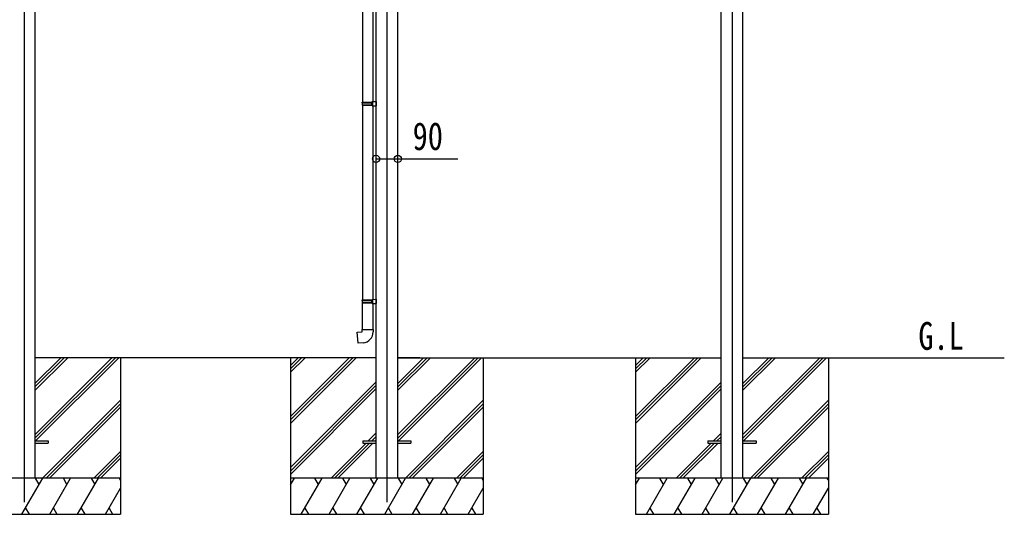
# Model space of a CAD drawing. Units: millimetres, scale not verified. Extents: x -14718 to 14718, y -10395 to 10395.
# Drawn here: x -2452 to 1634, y -5488 to -3435 of the extents above; entities that cross this region are included whole.
import ezdxf
from ezdxf.enums import TextEntityAlignment as Align

# ---------------------------------------------------------------- set-up
doc = ezdxf.new("R2010")
doc.units = ezdxf.units.MM
doc.header["$LTSCALE"] = 40
for name, color, linetype in [('0-2_USER1', 3, 'Continuous'), ('0-3_YKK_12', 2, 'Continuous'), ('0-4_YKK_13', 4, 'Continuous'), ('0-5_YKK_A1', 4, 'Continuous'), ('0-6_YKK_D', 6, 'Continuous')]:
    doc.layers.add(name, color=color, linetype=linetype)
doc.styles.add('ＭＳ ゴシック', font='')
doc.styles.get('ＭＳ ゴシック').set_extended_font_data('MS Gothic')

msp = doc.modelspace()

# ---------------------------------------------------------------- linework, layer by layer
at = {"layer": '0-3_YKK_12'}
for p, q in [((-2434.03, -2743.87), (-2434.03, -5437.5)), ((-928.23, -2743.87), (-928.23, -5437.5)), ((503.77, -2743.87), (503.77, -5437.5))]:
    msp.add_line(p, q, dxfattribs=at)
at = {"layer": '0-4_YKK_13'}
for p, q in [((-1029.43, -3013.51), (-1029.43, -3777.39)), ((-987.43, -3016.07), (-987.43, -3774.83)), ((-1031.43, -3779.39), (-1030.43, -3777.39)), ((-1031.43, -3779.39), (-987.43, -3779.39)), ((-1031.43, -3779.39), (-1031.43, -3787.39)), ((-1031.43, -3787.39), (-987.43, -3787.39)), ((-1031.43, -3787.39), (-1030.43, -3789.39)), ((-1030.43, -3777.39), (-987.43, -3777.39)), ((-1030.43, -3789.39), (-987.43, -3789.39)), ((-1029.43, -3789.39), (-1029.43, -4597.88)), ((-991.91, -3779.39), (-992.34, -3777.39)), ((-989.43, -3774.89), (-973.43, -3774.42)), ((-989.43, -3776.89), (-989.43, -3774.89)), ((-989.43, -3776.89), (-987.43, -3776.89)), ((-989.43, -3791.89), (-989.43, -3789.89)), ((-989.43, -3791.89), (-973.43, -3792.36)), ((-987.43, -3791.95), (-987.43, -4595.32)), ((-973.43, -3774.42), (-973.43, -3792.36)), ((-1031.43, -4599.88), (-1030.43, -4597.88)), ((-1031.43, -4599.88), (-987.43, -4599.88)), ((-1031.43, -4599.88), (-1031.43, -4607.88)), ((-1031.43, -4607.88), (-987.43, -4607.88)), ((-1031.43, -4607.88), (-1030.43, -4609.88)), ((-1030.43, -4597.88), (-987.43, -4597.88)), ((-1030.43, -4609.88), (-987.43, -4609.88)), ((-1029.43, -4719.88), (-1029.43, -4609.88)), ((-991.91, -4599.88), (-992.34, -4597.88)), ((-989.43, -4595.38), (-973.43, -4594.91)), ((-989.43, -4597.38), (-989.43, -4595.38)), ((-989.43, -4597.38), (-987.43, -4597.38)), ((-989.43, -4612.38), (-989.43, -4610.38)), ((-989.43, -4612.38), (-987.43, -4612.44)), ((-989.43, -4612.38), (-973.43, -4612.85)), ((-987.43, -4612.44), (-987.43, -4719.88)), ((-973.43, -4594.91), (-973.43, -4612.44)), ((-1031.43, -4719.88), (-985.43, -4719.88)), ((-1031.43, -4729.88), (-1031.43, -4719.88)), ((-985.43, -4719.88), (-985.43, -4730.8)), ((-2389.03, -5183), (-2334.23, -5183)), ((-2334.23, -5183), (-2334.23, -5192)), ((-1028.43, -5183), (-1028.43, -5192)), ((-1028.43, -5183), (-973.63, -5183)), ((-883.23, -5183), (-828.43, -5183)), ((-828.43, -5183), (-828.43, -5192)), ((403.57, -5183), (403.57, -5192)), ((403.57, -5183), (458.37, -5183)), ((548.97, -5183), (603.57, -5183)), ((603.57, -5183), (603.57, -5192)), ((-2389.03, -5192), (-2334.23, -5192)), ((-1028.43, -5192), (-973.63, -5192)), ((-883.23, -5192), (-828.43, -5192)), ((403.57, -5192), (458.37, -5192)), ((548.97, -5192), (603.57, -5192))]:
    msp.add_line(p, q, dxfattribs=at)
for points in [[(-991.91, -3779.39), (-991.91, -3787.39), (-992.34, -3789.39)], [(-989.43, -3789.89), (-987.43, -3789.89), (-987.43, -3776.89)], [(-991.91, -4599.88), (-991.91, -4607.88), (-992.34, -4609.88)], [(-989.43, -4610.38), (-987.43, -4610.38), (-987.43, -4597.38)], [(-1026.51, -4775.63), (-1047.35, -4777.45), (-1051.35, -4731.63), (-1031.43, -4729.88)]]:
    msp.add_lwpolyline(points, dxfattribs=at)
msp.add_arc((-1030.43, -4730.8), 45, 275, 0, dxfattribs=at)
at = {"layer": '0-5_YKK_A1'}
for p, q in [((-2388.83, -2708.44), (-2388.83, -5337.5)), ((-973.43, -5337.5), (-973.43, -2708.44)), ((-883.23, -5337.5), (-883.23, -2708.44)), ((458.57, -5337.5), (458.57, -2708.44)), ((548.97, -5337.5), (548.97, -2708.44)), ((-973.43, -4837.44), (-2389.03, -4837.44)), ((-2388.83, -5156.98), (-2069.29, -4837.44)), ((-2388.83, -5171.12), (-2055.15, -4837.44)), ((-2388.83, -4973.13), (-2253.14, -4837.44)), ((-2388.83, -4958.99), (-2267.28, -4837.44)), ((-2388.83, -4944.85), (-2281.42, -4837.44)), ((-2386.57, -5183), (-2041.01, -4837.44)), ((-2034.23, -4837.44), (-2034.23, -5487.5)), ((-1328.63, -5081.68), (-1084.39, -4837.44)), ((-1328.63, -5095.82), (-1070.25, -4837.44)), ((-1328.63, -5109.96), (-1056.11, -4837.44)), ((-1328.63, -4897.83), (-1268.24, -4837.44)), ((-1328.63, -4883.69), (-1282.38, -4837.44)), ((-1328.63, -4869.55), (-1296.52, -4837.44)), ((-791.23, -4837.44), (-883.23, -4837.44)), ((-883.23, -4837.44), (458.77, -4837.44)), ((-883.23, -5185.06), (-535.61, -4837.44)), ((-883.23, -5156.78), (-563.89, -4837.44)), ((-883.23, -5170.92), (-549.75, -4837.44)), ((-883.23, -4972.93), (-747.74, -4837.44)), ((-883.23, -4958.79), (-761.88, -4837.44)), ((-883.23, -4944.65), (-776.02, -4837.44)), ((-528.43, -4837.44), (-528.43, -5487.5)), ((103.57, -5081.68), (347.81, -4837.44)), ((103.57, -5095.82), (361.95, -4837.44)), ((103.57, -5109.96), (376.09, -4837.44)), ((103.57, -4897.83), (163.96, -4837.44)), ((103.57, -4883.69), (149.82, -4837.44)), ((103.57, -4869.55), (135.68, -4837.44)), ((548.77, -4837.44), (1633.8, -4837.44)), ((548.97, -5156.78), (868.31, -4837.44)), ((548.97, -5170.92), (882.45, -4837.44)), ((548.97, -4972.93), (684.46, -4837.44)), ((548.97, -4958.79), (670.32, -4837.44)), ((548.97, -4944.65), (656.18, -4837.44)), ((551.03, -5183), (896.59, -4837.44)), ((903.57, -4837.44), (903.57, -5487.5)), ((-1328.63, -5293.81), (-973.83, -4939.01)), ((103.57, -5293.81), (458.37, -4939.01)), ((-1328.63, -5307.95), (-973.83, -4953.15)), ((-1328.63, -5322.09), (-973.83, -4967.3)), ((103.57, -5307.95), (458.37, -4953.15)), ((103.57, -5322.09), (458.37, -4967.3)), ((-2357.22, -5337.5), (-2034.03, -5014.31)), ((-851.82, -5337.5), (-528.63, -5014.31)), ((580.38, -5337.5), (903.57, -5014.31)), ((-2343.08, -5337.5), (-2034.03, -5028.45)), ((-2328.94, -5337.5), (-2034.03, -5042.59)), ((-837.68, -5337.5), (-528.63, -5028.45)), ((-823.54, -5337.5), (-528.63, -5042.59)), ((594.52, -5337.5), (903.57, -5028.45)), ((608.66, -5337.5), (903.57, -5042.59)), ((-973.83, -5151.14), (-1005.69, -5183)), ((-973.83, -5165.28), (-991.55, -5183)), ((-977.41, -5183), (-973.83, -5179.43)), ((426.51, -5183), (458.37, -5151.14)), ((440.65, -5183), (458.37, -5165.28)), ((454.8, -5183), (458.37, -5179.43)), ((-2145.09, -5337.5), (-2034.03, -5226.44)), ((-1014.69, -5192), (-1160.19, -5337.5)), ((-1000.55, -5192), (-1146.05, -5337.5)), ((-1131.9, -5337.5), (-986.41, -5192)), ((-639.69, -5337.5), (-528.63, -5226.44)), ((272.01, -5337.5), (417.51, -5192)), ((286.15, -5337.5), (431.65, -5192)), ((300.3, -5337.5), (445.8, -5192)), ((792.51, -5337.5), (903.57, -5226.44)), ((-2130.95, -5337.5), (-2034.03, -5240.58)), ((-2116.8, -5337.5), (-2034.03, -5254.73)), ((-625.55, -5337.5), (-528.63, -5240.58)), ((-611.4, -5337.5), (-528.63, -5254.73)), ((806.65, -5337.5), (903.57, -5240.58)), ((820.8, -5337.5), (903.57, -5254.73)), ((-2034.23, -5337.5), (-2834.23, -5337.5)), ((-2443.07, -5487.5), (-2356.47, -5337.5)), ((-2371.47, -5363.48), (-2386.47, -5337.5)), ((-2327.6, -5487.5), (-2241, -5337.5)), ((-2256, -5363.48), (-2271, -5337.5)), ((-2212.13, -5487.5), (-2125.53, -5337.5)), ((-2155.53, -5337.5), (-2140.53, -5363.48)), ((-2040.06, -5337.5), (-2034.23, -5347.6)), ((-528.43, -5337.5), (-1328.43, -5337.5)), ((-1328.43, -5365), (-1312.55, -5337.5)), ((-1283.68, -5487.5), (-1197.08, -5337.5)), ((-1212.08, -5363.48), (-1227.08, -5337.5)), ((-1168.21, -5487.5), (-1081.61, -5337.5)), ((-1096.61, -5363.48), (-1111.61, -5337.5)), ((-1052.74, -5487.5), (-966.14, -5337.5)), ((-981.14, -5363.48), (-996.14, -5337.5)), ((-937.27, -5487.5), (-850.67, -5337.5)), ((-865.67, -5363.48), (-880.67, -5337.5)), ((-821.8, -5487.5), (-735.2, -5337.5)), ((-750.2, -5363.48), (-765.2, -5337.5)), ((-706.33, -5487.5), (-619.73, -5337.5)), ((-649.73, -5337.5), (-634.73, -5363.48)), ((-534.26, -5337.5), (-528.43, -5347.6)), ((903.57, -5337.5), (103.57, -5337.5)), ((103.57, -5365), (119.45, -5337.5)), ((148.32, -5487.5), (234.92, -5337.5)), ((219.92, -5363.48), (204.92, -5337.5)), ((263.79, -5487.5), (350.39, -5337.5)), ((335.39, -5363.48), (320.39, -5337.5)), ((379.26, -5487.5), (465.86, -5337.5)), ((450.86, -5363.48), (435.86, -5337.5)), ((494.73, -5487.5), (581.33, -5337.5)), ((566.33, -5363.48), (551.33, -5337.5)), ((610.2, -5487.5), (696.8, -5337.5)), ((681.8, -5363.48), (666.8, -5337.5)), ((725.67, -5487.5), (812.27, -5337.5)), ((782.27, -5337.5), (797.27, -5363.48)), ((897.74, -5337.5), (903.57, -5347.6)), ((-2096.66, -5487.5), (-2034.23, -5379.36)), ((-590.86, -5487.5), (-528.43, -5379.36)), ((841.14, -5487.5), (903.57, -5379.36)), ((-2428.07, -5461.52), (-2413.08, -5487.5)), ((-2312.6, -5461.52), (-2297.61, -5487.5)), ((-2197.13, -5461.52), (-2182.14, -5487.5)), ((-2081.67, -5461.52), (-2066.67, -5487.5)), ((-1268.69, -5461.52), (-1253.69, -5487.5)), ((-1153.22, -5461.52), (-1138.22, -5487.5)), ((-1037.74, -5461.52), (-1022.74, -5487.5)), ((-922.27, -5461.52), (-907.28, -5487.5)), ((-806.8, -5461.52), (-791.81, -5487.5)), ((-691.33, -5461.52), (-676.34, -5487.5)), ((-575.87, -5461.52), (-560.87, -5487.5)), ((163.31, -5461.52), (178.31, -5487.5)), ((278.78, -5461.52), (293.78, -5487.5)), ((394.26, -5461.52), (409.26, -5487.5)), ((509.73, -5461.52), (524.72, -5487.5)), ((625.2, -5461.52), (640.19, -5487.5)), ((740.67, -5461.52), (755.66, -5487.5)), ((856.13, -5461.52), (871.13, -5487.5))]:
    msp.add_line(p, q, dxfattribs=at)
for points in [[(-2834.23, -4837.44), (-2834.23, -5487.5), (-2034.23, -5487.5)], [(-1328.43, -4837.44), (-1328.43, -5487.5), (-528.43, -5487.5)], [(103.57, -4837.44), (103.57, -5487.5), (903.57, -5487.5)]]:
    msp.add_lwpolyline(points, dxfattribs=at)
at = {"layer": '0-6_YKK_D'}
msp.add_lwpolyline([(-973.43, -4012.44), (-883.03, -4012.44), (-634.73, -4012.44)], dxfattribs=at)
for centre in [(-973.43, -4012.44), (-883.03, -4012.44)]:
    msp.add_circle(centre, 14.88, dxfattribs=at)

# ---------------------------------------------------------------- texts
at = {"layer": '0-2_USER1', "style": 'ＭＳ ゴシック', "width": 0.8}
msp.add_text('G.L', height=115.5, dxfattribs=at).set_placement((1277.24, -4839.48), align=Align.BOTTOM_LEFT)
at = {"layer": '0-6_YKK_D', "style": 'ＭＳ ゴシック', "width": 0.8}
msp.add_text('90', height=115.5, dxfattribs=at).set_placement((-821.53, -4010.44), align=Align.BOTTOM_LEFT)

doc.saveas('drawing.dxf')
